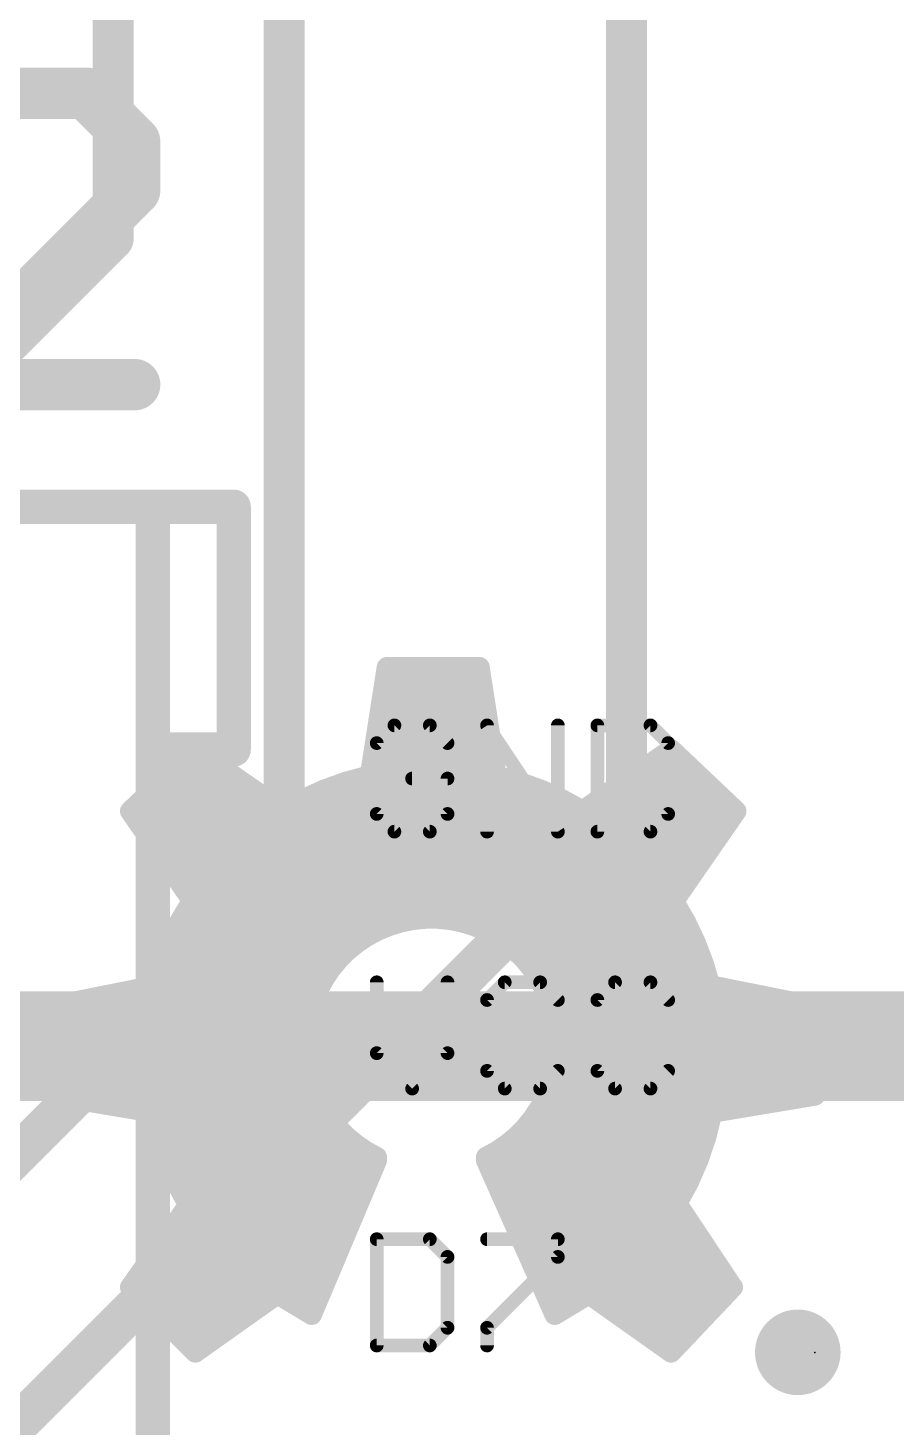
# Model space of a CAD drawing. Extents: x -0.23 to 5.5, y -0.23 to 4.66.
# Drawn here: x 1.7251 to 1.9787, y 1.0782 to 1.4866 of the extents above; entities that cross this region are included whole.
import ezdxf

# ---------------------------------------------------------------- set-up
doc = ezdxf.new("R2010")
doc.units = 0
for name, color, linetype in [('1', 14, 'CONTINUOUS'), ('16', 174, 'CONTINUOUS'), ('18', 94, 'CONTINUOUS'), ('21', 251, 'CONTINUOUS'), ('22', 134, 'CONTINUOUS'), ('24', 134, 'CONTINUOUS')]:
    doc.layers.add(name, color=color, linetype=linetype)

# ---------------------------------------------------------------- blocks, each defined once
blk = doc.blocks.new('ROUNDV')
at = {"const_width": 0.5}
blk.add_lwpolyline([(0, -0.25, 1), (0, 0.25, 1), (0, -0.25)], format="xyb", dxfattribs=at)

msp = doc.modelspace()

# ---------------------------------------------------------------- linework, layer by layer
at = {"layer": '1', "const_width": 0.012}
for points in [[(1.8, 2), (1.8, 1.23563)], [(1.9, 2), (1.9, 1.25689)], [(1.75, 1.89), (1.75, 1.425)], [(1.43563, 1.11063), (1.75, 1.425)], [(1.9, 1.25689), (1.675, 1.03189)], [(1.8, 1.23563), (1.675, 1.11063)]]:
    msp.add_lwpolyline(points, dxfattribs=at)
at = {"layer": '1', "const_width": 0.006}
for points in [[(1.752121, 1.422879, 1), (1.747879, 1.427121)], [(1.747, 1.425, 1), (1.753, 1.425)], [(1.902121, 1.254768, 1), (1.897879, 1.259011)], [(1.897, 1.25689, 1), (1.903, 1.25689)], [(1.802121, 1.233509, 1), (1.797879, 1.237751)], [(1.797, 1.23563, 1), (1.803, 1.23563)]]:
    msp.add_lwpolyline(points, format="xyb", dxfattribs=at)
at = {"layer": '16', "const_width": 0.032}
msp.add_lwpolyline([(1.675, 1.18937), (2.15, 1.18937)], dxfattribs=at)
at = {"layer": '21'}
for points, const_width in [([(1.742115, 1.467573), (1.713757, 1.467573)], 0.015), ([(1.756294, 1.453394), (1.742115, 1.467573)], 0.015), ([(1.756294, 1.439215), (1.756294, 1.453394)], 0.015), ([(1.699579, 1.3825), (1.756294, 1.439215)], 0.015), ([(1.756294, 1.3825), (1.699579, 1.3825)], 0.015), ([(1.761614, 1.34685), (1.588386, 1.34685)], 0.01), ([(1.615945, 1.34685), (1.734055, 1.34685)], 0.01), ([(1.761614, 1.275984), (1.761614, 1.34685)], 0.01), ([(1.785236, 1.34685), (1.761614, 1.34685)], 0.01), ([(1.785236, 1.275984), (1.785236, 1.34685)], 0.01), ([(1.832171, 1.283026), (1.827, 1.277855)], 0.004), ([(1.842513, 1.283026), (1.832171, 1.283026)], 0.004), ([(1.847684, 1.277855), (1.842513, 1.283026)], 0.004), ([(1.859227, 1.252), (1.859227, 1.283026)], 0.004), ([(1.859227, 1.283026), (1.879912, 1.252)], 0.004), ([(1.879912, 1.252), (1.879912, 1.283026)], 0.004), ([(1.891455, 1.283026), (1.891455, 1.252)], 0.004), ([(1.906968, 1.283026), (1.891455, 1.283026)], 0.004), ([(1.912139, 1.277855), (1.906968, 1.283026)], 0.004), ([(1.761614, 1.024016), (1.761614, 1.275984)], 0.01), ([(1.761614, 1.275984), (1.785236, 1.275984)], 0.01), ([(1.827, 1.277855), (1.827, 1.257171)], 0.004), ([(1.912139, 1.257171), (1.912139, 1.277855)], 0.004), ([(1.847684, 1.267513), (1.837342, 1.267513)], 0.004), ([(1.847684, 1.257171), (1.847684, 1.267513)], 0.004), ([(1.827, 1.257171), (1.832171, 1.252)], 0.004), ([(1.842513, 1.252), (1.847684, 1.257171)], 0.004), ([(1.906968, 1.252), (1.912139, 1.257171)], 0.004), ([(1.832171, 1.252), (1.842513, 1.252)], 0.004), ([(1.891455, 1.252), (1.906968, 1.252)], 0.004), ([(1.827, 1.208026), (1.827, 1.187342)], 0.004), ([(1.847684, 1.187342), (1.847684, 1.208026)], 0.004), ([(1.864398, 1.208026), (1.859227, 1.202855)], 0.004), ([(1.874741, 1.208026), (1.864398, 1.208026)], 0.004), ([(1.879912, 1.202855), (1.874741, 1.208026)], 0.004), ([(1.896626, 1.208026), (1.891455, 1.202855)], 0.004), ([(1.906968, 1.208026), (1.896626, 1.208026)], 0.004), ([(1.912139, 1.202855), (1.906968, 1.208026)], 0.004), ([(1.859227, 1.202855), (1.859227, 1.182171)], 0.004), ([(1.891455, 1.202855), (1.891455, 1.182171)], 0.004), ([(1.827, 1.187342), (1.837342, 1.177)], 0.004), ([(1.837342, 1.177), (1.847684, 1.187342)], 0.004), ([(1.859227, 1.182171), (1.864398, 1.177)], 0.004), ([(1.874741, 1.177), (1.879912, 1.182171)], 0.004), ([(1.891455, 1.182171), (1.896626, 1.177)], 0.004), ([(1.906968, 1.177), (1.912139, 1.182171)], 0.004), ([(1.864398, 1.177), (1.874741, 1.177)], 0.004), ([(1.896626, 1.177), (1.906968, 1.177)], 0.004), ([(1.827, 1.133026), (1.827, 1.102)], 0.004), ([(1.842513, 1.133026), (1.827, 1.133026)], 0.004), ([(1.847684, 1.127855), (1.842513, 1.133026)], 0.004), ([(1.859227, 1.133026), (1.879912, 1.133026)], 0.004), ([(1.879912, 1.133026), (1.879912, 1.127855)], 0.004), ([(1.847684, 1.107171), (1.847684, 1.127855)], 0.004), ([(1.879912, 1.127855), (1.859227, 1.107171)], 0.004), ([(1.842513, 1.102), (1.847684, 1.107171)], 0.004), ([(1.859227, 1.107171), (1.859227, 1.102)], 0.004), ([(1.827, 1.102), (1.842513, 1.102)], 0.004)]:
    msp.add_lwpolyline(points, dxfattribs=dict(at, const_width=const_width))
for points, const_width in [([(1.744767, 1.470224, 1), (1.739463, 1.464921)], 0.0075), ([(1.742115, 1.463823, 1), (1.742115, 1.471323)], 0.0075), ([(1.760044, 1.453394, 1), (1.752544, 1.453394)], 0.0075), ([(1.753642, 1.450742, 1), (1.758945, 1.456045)], 0.0075), ([(1.758945, 1.436563, 1), (1.753642, 1.441867)], 0.0075), ([(1.752544, 1.439215, 1), (1.760044, 1.439215)], 0.0075), ([(1.756294, 1.37875, 1), (1.756294, 1.38625)], 0.0075), ([(1.734055, 1.34435, 1), (1.734055, 1.34935)], 0.005), ([(1.764114, 1.34685, 1), (1.759114, 1.34685)], 0.005), ([(1.761614, 1.34935, 1), (1.761614, 1.34435)], 0.005), ([(1.761614, 1.34435, 1), (1.761614, 1.34935)], 0.005), ([(1.787736, 1.34685, 1), (1.782736, 1.34685)], 0.005), ([(1.785236, 1.34435, 1), (1.785236, 1.34935)], 0.005), ([(1.832171, 1.284026, 1), (1.832171, 1.282026)], 0.002), ([(1.832878, 1.282319, 1), (1.831464, 1.283734)], 0.002), ([(1.84322, 1.283734, 1), (1.841806, 1.282319)], 0.002), ([(1.842513, 1.282026, 1), (1.842513, 1.284026)], 0.002), ([(1.86006, 1.283581, 1), (1.858395, 1.282472)], 0.002), ([(1.860227, 1.283026, 1), (1.858227, 1.283026)], 0.002), ([(1.880912, 1.283026, 1), (1.878912, 1.283026)], 0.002), ([(1.892455, 1.283026, 1), (1.890455, 1.283026)], 0.002), ([(1.891455, 1.284026, 1), (1.891455, 1.282026)], 0.002), ([(1.907675, 1.283734, 1), (1.906261, 1.282319)], 0.002), ([(1.906968, 1.282026, 1), (1.906968, 1.284026)], 0.002), ([(1.764114, 1.275984, 1), (1.759114, 1.275984)], 0.005), ([(1.761614, 1.278484, 1), (1.761614, 1.273484)], 0.005), ([(1.759114, 1.275984, 1), (1.764114, 1.275984)], 0.005), ([(1.782736, 1.275984, 1), (1.787736, 1.275984)], 0.005), ([(1.785236, 1.273484, 1), (1.785236, 1.278484)], 0.005), ([(1.828, 1.277855, 1), (1.826, 1.277855)], 0.002), ([(1.826293, 1.278562, 1), (1.827707, 1.277148)], 0.002), ([(1.846977, 1.277148, 1), (1.848391, 1.278562)], 0.002), ([(1.913139, 1.277855, 1), (1.911139, 1.277855)], 0.002), ([(1.911432, 1.277148, 1), (1.912846, 1.278562)], 0.002), ([(1.837342, 1.268513, 1), (1.837342, 1.266513)], 0.002), ([(1.848684, 1.267513, 1), (1.846684, 1.267513)], 0.002), ([(1.847684, 1.266513, 1), (1.847684, 1.268513)], 0.002), ([(1.827707, 1.257878, 1), (1.826293, 1.256464)], 0.002), ([(1.826, 1.257171, 1), (1.828, 1.257171)], 0.002), ([(1.846684, 1.257171, 1), (1.848684, 1.257171)], 0.002), ([(1.848391, 1.256464, 1), (1.846977, 1.257878)], 0.002), ([(1.911139, 1.257171, 1), (1.913139, 1.257171)], 0.002), ([(1.912846, 1.256464, 1), (1.911432, 1.257878)], 0.002), ([(1.832171, 1.253, 1), (1.832171, 1.251)], 0.002), ([(1.842513, 1.251, 1), (1.842513, 1.253)], 0.002), ([(1.891455, 1.253, 1), (1.891455, 1.251)], 0.002), ([(1.906968, 1.251, 1), (1.906968, 1.253)], 0.002), ([(1.831464, 1.251293, 1), (1.832878, 1.252707)], 0.002), ([(1.841806, 1.252707, 1), (1.84322, 1.251293)], 0.002), ([(1.858227, 1.252, 1), (1.860227, 1.252)], 0.002), ([(1.878912, 1.252, 1), (1.880912, 1.252)], 0.002), ([(1.87908, 1.251445, 1), (1.880744, 1.252555)], 0.002), ([(1.890455, 1.252, 1), (1.892455, 1.252)], 0.002), ([(1.906261, 1.252707, 1), (1.907675, 1.251293)], 0.002), ([(1.828, 1.208026, 1), (1.826, 1.208026)], 0.002), ([(1.848684, 1.208026, 1), (1.846684, 1.208026)], 0.002), ([(1.864398, 1.209026, 1), (1.864398, 1.207026)], 0.002), ([(1.865106, 1.207319, 1), (1.863691, 1.208734)], 0.002), ([(1.875448, 1.208734, 1), (1.874034, 1.207319)], 0.002), ([(1.874741, 1.207026, 1), (1.874741, 1.209026)], 0.002), ([(1.896626, 1.209026, 1), (1.896626, 1.207026)], 0.002), ([(1.897333, 1.207319, 1), (1.895919, 1.208734)], 0.002), ([(1.907675, 1.208734, 1), (1.906261, 1.207319)], 0.002), ([(1.906968, 1.207026, 1), (1.906968, 1.209026)], 0.002), ([(1.860227, 1.202855, 1), (1.858227, 1.202855)], 0.002), ([(1.892455, 1.202855, 1), (1.890455, 1.202855)], 0.002), ([(1.85852, 1.203562, 1), (1.859935, 1.202148)], 0.002), ([(1.879205, 1.202148, 1), (1.880619, 1.203562)], 0.002), ([(1.890748, 1.203562, 1), (1.892162, 1.202148)], 0.002), ([(1.911432, 1.202148, 1), (1.912846, 1.203562)], 0.002), ([(1.827707, 1.188049, 1), (1.826293, 1.186635)], 0.002), ([(1.848391, 1.186635, 1), (1.846977, 1.188049)], 0.002), ([(1.826, 1.187342, 1), (1.828, 1.187342)], 0.002), ([(1.846684, 1.187342, 1), (1.848684, 1.187342)], 0.002), ([(1.859935, 1.182878, 1), (1.85852, 1.181464)], 0.002), ([(1.858227, 1.182171, 1), (1.860227, 1.182171)], 0.002), ([(1.880619, 1.181464, 1), (1.879205, 1.182878)], 0.002), ([(1.892162, 1.182878, 1), (1.890748, 1.181464)], 0.002), ([(1.890455, 1.182171, 1), (1.892455, 1.182171)], 0.002), ([(1.912846, 1.181464, 1), (1.911432, 1.182878)], 0.002), ([(1.836635, 1.177707, 1), (1.838049, 1.176293)], 0.002), ([(1.836635, 1.176293, 1), (1.838049, 1.177707)], 0.002), ([(1.864398, 1.178, 1), (1.864398, 1.176)], 0.002), ([(1.863691, 1.176293, 1), (1.865106, 1.177707)], 0.002), ([(1.874034, 1.177707, 1), (1.875448, 1.176293)], 0.002), ([(1.874741, 1.176, 1), (1.874741, 1.178)], 0.002), ([(1.896626, 1.178, 1), (1.896626, 1.176)], 0.002), ([(1.895919, 1.176293, 1), (1.897333, 1.177707)], 0.002), ([(1.906261, 1.177707, 1), (1.907675, 1.176293)], 0.002), ([(1.906968, 1.176, 1), (1.906968, 1.178)], 0.002), ([(1.828, 1.133026, 1), (1.826, 1.133026)], 0.002), ([(1.827, 1.134026, 1), (1.827, 1.132026)], 0.002), ([(1.84322, 1.133734, 1), (1.841806, 1.132319)], 0.002), ([(1.842513, 1.132026, 1), (1.842513, 1.134026)], 0.002), ([(1.859227, 1.134026, 1), (1.859227, 1.132026)], 0.002), ([(1.880912, 1.133026, 1), (1.878912, 1.133026)], 0.002), ([(1.879912, 1.132026, 1), (1.879912, 1.134026)], 0.002), ([(1.848684, 1.127855, 1), (1.846684, 1.127855)], 0.002), ([(1.846977, 1.127148, 1), (1.848391, 1.128562)], 0.002), ([(1.878912, 1.127855, 1), (1.880912, 1.127855)], 0.002), ([(1.880619, 1.127148, 1), (1.879205, 1.128562)], 0.002), ([(1.846684, 1.107171, 1), (1.848684, 1.107171)], 0.002), ([(1.848391, 1.106464, 1), (1.846977, 1.107878)], 0.002), ([(1.860227, 1.107171, 1), (1.858227, 1.107171)], 0.002), ([(1.85852, 1.107878, 1), (1.859935, 1.106464)], 0.002), ([(1.827, 1.103, 1), (1.827, 1.101)], 0.002), ([(1.826, 1.102, 1), (1.828, 1.102)], 0.002), ([(1.841806, 1.102707, 1), (1.84322, 1.101293)], 0.002), ([(1.842513, 1.101, 1), (1.842513, 1.103)], 0.002), ([(1.858227, 1.102, 1), (1.860227, 1.102)], 0.002)]:
    msp.add_lwpolyline(points, format="xyb", dxfattribs=dict(at, const_width=const_width))
at = {"layer": '22', "const_width": 0.006}
for points in [[(1.83, 1.3), (1.825, 1.268)], [(1.857, 1.3), (1.83, 1.3)], [(1.862, 1.268), (1.857, 1.3)], [(1.855, 1.295), (1.83, 1.295)], [(1.83, 1.295), (1.83, 1.265)], [(1.8556, 1.292), (1.83, 1.292)], [(1.86, 1.27), (1.855, 1.295)], [(1.8568, 1.286), (1.83, 1.286)], [(1.858, 1.28), (1.83, 1.28)], [(1.774, 1.276), (1.755, 1.258)], [(1.8, 1.258), (1.774, 1.276)], [(1.913, 1.276), (1.887, 1.258)], [(1.932, 1.258), (1.913, 1.276)], [(1.8592, 1.274), (1.83, 1.274)], [(1.775, 1.27), (1.76, 1.26)], [(1.778333, 1.268), (1.772, 1.268)], [(1.8, 1.255), (1.775, 1.27)], [(1.859, 1.268), (1.83, 1.268)], [(1.885, 1.255), (1.855, 1.27)], [(1.855, 1.27), (1.86, 1.27)], [(1.915, 1.27), (1.885, 1.255)], [(1.917, 1.268), (1.911, 1.268)], [(1.93, 1.255), (1.915, 1.27)], [(1.83, 1.265), (1.8, 1.255)], [(1.76, 1.26), (1.775, 1.23)], [(1.788333, 1.262), (1.763, 1.262)], [(1.871, 1.262), (1.821, 1.262)], [(1.923, 1.262), (1.899, 1.262)], [(1.755, 1.258), (1.773, 1.232)], [(1.798333, 1.256), (1.762, 1.256)], [(1.883, 1.256), (1.803, 1.256)], [(1.929, 1.256), (1.887, 1.256)], [(1.91, 1.235), (1.93, 1.255)], [(1.914, 1.232), (1.932, 1.258)], [(1.925, 1.25), (1.765, 1.25)], [(1.919, 1.244), (1.768, 1.244)], [(1.913, 1.238), (1.771, 1.238)], [(1.92, 1.205), (1.91, 1.235)], [(1.911, 1.232), (1.774, 1.232)], [(1.775, 1.23), (1.765, 1.205)], [(1.82, 1.225), (1.845, 1.23)], [(1.845, 1.23), (1.875, 1.22)], [(1.825, 1.226), (1.7734, 1.226)], [(1.805, 1.2), (1.82, 1.225)], [(1.913, 1.226), (1.857, 1.226)], [(1.817, 1.22), (1.771, 1.22)], [(1.875, 1.22), (1.87, 1.22)], [(1.87, 1.22), (1.885, 1.195)], [(1.915, 1.22), (1.875, 1.22)], [(1.8134, 1.214), (1.7686, 1.214)], [(1.917, 1.214), (1.8736, 1.214)], [(1.762, 1.207), (1.732, 1.201)], [(1.8098, 1.208), (1.7662, 1.208)], [(1.919, 1.208), (1.8772, 1.208)], [(1.955, 1.201), (1.925, 1.207)], [(1.765, 1.205), (1.735, 1.2)], [(1.8062, 1.202), (1.747, 1.202)], [(1.938, 1.202), (1.8808, 1.202)], [(1.95, 1.2), (1.92, 1.205)], [(1.732, 1.201), (1.732, 1.175)], [(1.735, 1.2), (1.735, 1.175)], [(1.805, 1.175), (1.805, 1.2)], [(1.95, 1.175), (1.95, 1.2)], [(1.955, 1.175), (1.955, 1.201)], [(1.805, 1.196), (1.735, 1.196)], [(1.885, 1.195), (1.875, 1.165)], [(1.95, 1.196), (1.8844, 1.196)], [(1.805, 1.19), (1.735, 1.19)], [(1.95, 1.19), (1.883333, 1.19)], [(1.805, 1.184), (1.735, 1.184)], [(1.95, 1.184), (1.881333, 1.184)], [(1.805, 1.178), (1.735, 1.178)], [(1.944, 1.178), (1.879333, 1.178)], [(1.92, 1.17), (1.95, 1.18)], [(1.95, 1.18), (1.95, 1.175)], [(1.732, 1.175), (1.762, 1.17)], [(1.735, 1.175), (1.765, 1.175)], [(1.765, 1.175), (1.775, 1.14)], [(1.825, 1.155), (1.805, 1.175)], [(1.925, 1.17), (1.955, 1.175)], [(1.808, 1.172), (1.765857, 1.172)], [(1.926, 1.172), (1.877333, 1.172)], [(1.91, 1.145), (1.92, 1.17)], [(1.814, 1.166), (1.767571, 1.166)], [(1.9184, 1.166), (1.875333, 1.166)], [(1.875, 1.165), (1.865, 1.155)], [(1.82, 1.16), (1.769286, 1.16)], [(1.916, 1.16), (1.87, 1.16)], [(1.8245, 1.154), (1.771, 1.154)], [(1.805, 1.115), (1.825, 1.155)], [(1.808, 1.111), (1.827, 1.156)], [(1.859, 1.156), (1.879, 1.111)], [(1.865, 1.155), (1.88, 1.115)], [(1.9136, 1.154), (1.865375, 1.154)], [(1.8215, 1.148), (1.772714, 1.148)], [(1.9112, 1.148), (1.867625, 1.148)], [(1.925, 1.12), (1.91, 1.145)], [(1.772, 1.143), (1.755, 1.119)], [(1.8185, 1.142), (1.774429, 1.142)], [(1.9118, 1.142), (1.869875, 1.142)], [(1.931, 1.119), (1.915, 1.143)], [(1.775, 1.14), (1.76, 1.12)], [(1.8155, 1.136), (1.772, 1.136)], [(1.9154, 1.136), (1.872125, 1.136)], [(1.8125, 1.13), (1.7675, 1.13)], [(1.919, 1.13), (1.874375, 1.13)], [(1.8095, 1.124), (1.763, 1.124)], [(1.9226, 1.124), (1.876625, 1.124)], [(1.755, 1.119), (1.774, 1.1)], [(1.76, 1.12), (1.775, 1.105)], [(1.792333, 1.118), (1.762, 1.118)], [(1.774, 1.1), (1.798, 1.117)], [(1.775, 1.105), (1.795, 1.12)], [(1.795, 1.12), (1.805, 1.115)], [(1.798, 1.117), (1.808, 1.111)], [(1.8065, 1.118), (1.799, 1.118)], [(1.886, 1.118), (1.878875, 1.118)], [(1.879, 1.111), (1.889, 1.117)], [(1.88, 1.115), (1.89, 1.12)], [(1.889, 1.117), (1.913, 1.1)], [(1.89, 1.12), (1.91, 1.105)], [(1.923, 1.118), (1.892667, 1.118)], [(1.91, 1.105), (1.925, 1.12)], [(1.913, 1.1), (1.931, 1.119)], [(1.784333, 1.112), (1.768, 1.112)], [(1.917, 1.112), (1.900667, 1.112)], [(1.776333, 1.106), (1.774, 1.106)], [(1.911, 1.106), (1.908667, 1.106)]]:
    msp.add_lwpolyline(points, dxfattribs=at)
at = {"layer": '22'}
for points, const_width in [([(1.83, 1.3015, 1), (1.83, 1.2985)], 0.003), ([(1.831482, 1.299768, 1), (1.828518, 1.300232)], 0.003), ([(1.858482, 1.300232, 1), (1.855518, 1.299768)], 0.003), ([(1.857, 1.2985, 1), (1.857, 1.3015)], 0.003), ([(1.83, 1.2965, 1), (1.83, 1.2935)], 0.003), ([(1.8315, 1.295, 1), (1.8285, 1.295)], 0.003), ([(1.83, 1.2935, 1), (1.83, 1.2905)], 0.003), ([(1.856471, 1.295294, 1), (1.853529, 1.294706)], 0.003), ([(1.855, 1.2935, 1), (1.855, 1.2965)], 0.003), ([(1.8556, 1.2905, 1), (1.8556, 1.2935)], 0.003), ([(1.83, 1.2875, 1), (1.83, 1.2845)], 0.003), ([(1.8568, 1.2845, 1), (1.8568, 1.2875)], 0.003), ([(1.83, 1.2815, 1), (1.83, 1.2785)], 0.003), ([(1.858, 1.2785, 1), (1.858, 1.2815)], 0.003), ([(1.774854, 1.277233, 1), (1.773146, 1.274767)], 0.003), ([(1.775032, 1.274911, 1), (1.772968, 1.277089)], 0.003), ([(1.914032, 1.277089, 1), (1.911968, 1.274911)], 0.003), ([(1.913854, 1.274767, 1), (1.912146, 1.277233)], 0.003), ([(1.83, 1.2755, 1), (1.83, 1.2725)], 0.003), ([(1.8592, 1.2725, 1), (1.8592, 1.2755)], 0.003), ([(1.772, 1.2695, 1), (1.772, 1.2665)], 0.003), ([(1.775772, 1.271286, 1), (1.774228, 1.268714)], 0.003), ([(1.775832, 1.268752, 1), (1.774168, 1.271248)], 0.003), ([(1.778333, 1.2665, 1), (1.778333, 1.2695)], 0.003), ([(1.824469, 1.268252, 0.080675), (1.79963, 1.258169)], 0.006), ([(1.824803, 1.26679, 1), (1.824134, 1.269714)], 0.003), ([(1.83, 1.2695, 1), (1.83, 1.2665)], 0.003), ([(1.855671, 1.271342, 1), (1.854329, 1.268658)], 0.003), ([(1.855, 1.2715, 1), (1.855, 1.2685)], 0.003), ([(1.858529, 1.269706, 1), (1.861471, 1.270294)], 0.003), ([(1.859, 1.2665, 1), (1.859, 1.2695)], 0.003), ([(1.86, 1.2685, 1), (1.86, 1.2715)], 0.003), ([(1.886654, 1.258358, 0.077965), (1.862748, 1.268067)], 0.006), ([(1.86309, 1.269527, 1), (1.862406, 1.266606)], 0.003), ([(1.911, 1.2695, 1), (1.911, 1.2665)], 0.003), ([(1.916061, 1.271061, 1), (1.913939, 1.268939)], 0.003), ([(1.915671, 1.268658, 1), (1.914329, 1.271342)], 0.003), ([(1.917, 1.2665, 1), (1.917, 1.2695)], 0.003), ([(1.823518, 1.268232, 1), (1.826482, 1.267768)], 0.003), ([(1.8285, 1.265, 1), (1.8315, 1.265)], 0.003), ([(1.830474, 1.263577, 1), (1.829526, 1.266423)], 0.003), ([(1.860518, 1.267768, 1), (1.863482, 1.268232)], 0.003), ([(1.761342, 1.260671, 1), (1.758658, 1.259329)], 0.003), ([(1.759168, 1.261248, 1), (1.760832, 1.258752)], 0.003), ([(1.763, 1.2635, 1), (1.763, 1.2605)], 0.003), ([(1.788333, 1.2605, 1), (1.788333, 1.2635)], 0.003), ([(1.821, 1.2635, 1), (1.821, 1.2605)], 0.003), ([(1.871, 1.2605, 1), (1.871, 1.2635)], 0.003), ([(1.899, 1.2635, 1), (1.899, 1.2605)], 0.003), ([(1.923, 1.2605, 1), (1.923, 1.2635)], 0.003), ([(1.756233, 1.258854, 1), (1.753767, 1.257146)], 0.003), ([(1.753968, 1.259089, 1), (1.756032, 1.256911)], 0.003), ([(1.762, 1.2575, 1), (1.762, 1.2545)], 0.003), ([(1.79885, 1.259451, 1), (1.80041, 1.256888)], 0.003), ([(1.798333, 1.2545, 1), (1.798333, 1.2575)], 0.003), ([(1.799526, 1.256423, 1), (1.800474, 1.253577)], 0.003), ([(1.799146, 1.256767, 1), (1.800854, 1.259233)], 0.003), ([(1.803, 1.2575, 1), (1.803, 1.2545)], 0.003), ([(1.883, 1.2545, 1), (1.883, 1.2575)], 0.003), ([(1.886146, 1.259233, 1), (1.887854, 1.256767)], 0.003), ([(1.887, 1.2575, 1), (1.887, 1.2545)], 0.003), ([(1.885881, 1.257073, 1), (1.887427, 1.259644)], 0.003), ([(1.931061, 1.253939, 1), (1.928939, 1.256061)], 0.003), ([(1.929, 1.2545, 1), (1.929, 1.2575)], 0.003), ([(1.933233, 1.257146, 1), (1.930767, 1.258854)], 0.003), ([(1.930968, 1.256911, 1), (1.933032, 1.259089)], 0.003), ([(1.799228, 1.253714, 1), (1.800772, 1.256286)], 0.003), ([(1.884329, 1.256342, 1), (1.885671, 1.253658)], 0.003), ([(1.884329, 1.253658, 1), (1.885671, 1.256342)], 0.003), ([(1.928939, 1.253939, 1), (1.931061, 1.256061)], 0.003), ([(1.765, 1.2515, 1), (1.765, 1.2485)], 0.003), ([(1.925, 1.2485, 1), (1.925, 1.2515)], 0.003), ([(1.768, 1.2455, 1), (1.768, 1.2425)], 0.003), ([(1.919, 1.2425, 1), (1.919, 1.2455)], 0.003), ([(1.771, 1.2395, 1), (1.771, 1.2365)], 0.003), ([(1.911423, 1.235474, 1), (1.908577, 1.234526)], 0.003), ([(1.908939, 1.236061, 1), (1.911061, 1.233939)], 0.003), ([(1.913, 1.2365, 1), (1.913, 1.2395)], 0.003), ([(1.773114, 1.231839, 0.084426), (1.762098, 1.207004)], 0.006), ([(1.771767, 1.231146, 1), (1.774233, 1.232854)], 0.003), ([(1.774364, 1.231009, 1), (1.771864, 1.232668)], 0.003), ([(1.774, 1.2335, 1), (1.774, 1.2305)], 0.003), ([(1.911, 1.2305, 1), (1.911, 1.2335)], 0.003), ([(1.924374, 1.207004, 0.080335), (1.913917, 1.231465)], 0.006), ([(1.915185, 1.232267, 1), (1.91265, 1.230662)], 0.003), ([(1.912767, 1.232854, 1), (1.915233, 1.231146)], 0.003), ([(1.776393, 1.229443, 1), (1.773607, 1.230557)], 0.003), ([(1.773658, 1.229329, 1), (1.776342, 1.230671)], 0.003), ([(1.859, 1.157, 4.35464), (1.827, 1.157)], 0.006), ([(1.845474, 1.231423, 1), (1.844526, 1.228577)], 0.003), ([(1.845294, 1.228529, 1), (1.844706, 1.231471)], 0.003), ([(1.7734, 1.2275, 1), (1.7734, 1.2245)], 0.003), ([(1.819706, 1.226471, 1), (1.820294, 1.223529)], 0.003), ([(1.821286, 1.224228, 1), (1.818714, 1.225772)], 0.003), ([(1.825, 1.2245, 1), (1.825, 1.2275)], 0.003), ([(1.857, 1.2275, 1), (1.857, 1.2245)], 0.003), ([(1.913, 1.2245, 1), (1.913, 1.2275)], 0.003), ([(1.771, 1.2215, 1), (1.771, 1.2185)], 0.003), ([(1.817, 1.2185, 1), (1.817, 1.2215)], 0.003), ([(1.87, 1.2215, 1), (1.87, 1.2185)], 0.003), ([(1.871286, 1.220772, 1), (1.868714, 1.219228)], 0.003), ([(1.875, 1.2215, 1), (1.875, 1.2185)], 0.003), ([(1.874526, 1.218577, 1), (1.875474, 1.221423)], 0.003), ([(1.875, 1.2185, 1), (1.875, 1.2215)], 0.003), ([(1.915, 1.2185, 1), (1.915, 1.2215)], 0.003), ([(1.7686, 1.2155, 1), (1.7686, 1.2125)], 0.003), ([(1.8134, 1.2125, 1), (1.8134, 1.2155)], 0.003), ([(1.8736, 1.2155, 1), (1.8736, 1.2125)], 0.003), ([(1.917, 1.2125, 1), (1.917, 1.2155)], 0.003), ([(1.762294, 1.205529, 1), (1.761706, 1.208471)], 0.003), ([(1.7662, 1.2095, 1), (1.7662, 1.2065)], 0.003), ([(1.8098, 1.2065, 1), (1.8098, 1.2095)], 0.003), ([(1.8772, 1.2095, 1), (1.8772, 1.2065)], 0.003), ([(1.919, 1.2065, 1), (1.919, 1.2095)], 0.003), ([(1.925294, 1.208471, 1), (1.924706, 1.205529)], 0.003), ([(1.747, 1.2035, 1), (1.747, 1.2005)], 0.003), ([(1.760645, 1.207374, 1), (1.763552, 1.206634)], 0.003), ([(1.763607, 1.205557, 1), (1.766393, 1.204443)], 0.003), ([(1.765247, 1.20352, 1), (1.764753, 1.20648)], 0.003), ([(1.8062, 1.2005, 1), (1.8062, 1.2035)], 0.003), ([(1.8808, 1.2035, 1), (1.8808, 1.2005)], 0.003), ([(1.920247, 1.20648, 1), (1.919753, 1.20352)], 0.003), ([(1.918577, 1.204526, 1), (1.921423, 1.205474)], 0.003), ([(1.922918, 1.206642, 1), (1.92583, 1.207366)], 0.003), ([(1.938, 1.2005, 1), (1.938, 1.2035)], 0.003), ([(1.7335, 1.201, 1), (1.7305, 1.201)], 0.003), ([(1.731706, 1.202471, 1), (1.732294, 1.199529)], 0.003), ([(1.7365, 1.2, 1), (1.7335, 1.2)], 0.003), ([(1.734753, 1.20148, 1), (1.735247, 1.19852)], 0.003), ([(1.8065, 1.2, 1), (1.8035, 1.2)], 0.003), ([(1.803714, 1.200772, 1), (1.806286, 1.199228)], 0.003), ([(1.9515, 1.2, 1), (1.9485, 1.2)], 0.003), ([(1.949753, 1.19852, 1), (1.950247, 1.20148)], 0.003), ([(1.9565, 1.201, 1), (1.9535, 1.201)], 0.003), ([(1.954706, 1.199529, 1), (1.955294, 1.202471)], 0.003), ([(1.735, 1.1975, 1), (1.735, 1.1945)], 0.003), ([(1.805, 1.1945, 1), (1.805, 1.1975)], 0.003), ([(1.8844, 1.1975, 1), (1.8844, 1.1945)], 0.003), ([(1.886423, 1.194526, 1), (1.883577, 1.195474)], 0.003), ([(1.883714, 1.194228, 1), (1.886286, 1.195772)], 0.003), ([(1.95, 1.1945, 1), (1.95, 1.1975)], 0.003), ([(1.735, 1.1915, 1), (1.735, 1.1885)], 0.003), ([(1.805, 1.1885, 1), (1.805, 1.1915)], 0.003), ([(1.883333, 1.1915, 1), (1.883333, 1.1885)], 0.003), ([(1.95, 1.1885, 1), (1.95, 1.1915)], 0.003), ([(1.735, 1.1855, 1), (1.735, 1.1825)], 0.003), ([(1.805, 1.1825, 1), (1.805, 1.1855)], 0.003), ([(1.881333, 1.1855, 1), (1.881333, 1.1825)], 0.003), ([(1.95, 1.1825, 1), (1.95, 1.1855)], 0.003), ([(1.735, 1.1795, 1), (1.735, 1.1765)], 0.003), ([(1.805, 1.1765, 1), (1.805, 1.1795)], 0.003), ([(1.879333, 1.1795, 1), (1.879333, 1.1765)], 0.003), ([(1.944, 1.1765, 1), (1.944, 1.1795)], 0.003), ([(1.9515, 1.18, 1), (1.9485, 1.18)], 0.003), ([(1.950474, 1.178577, 1), (1.949526, 1.181423)], 0.003), ([(1.732247, 1.17648, 1), (1.731753, 1.17352)], 0.003), ([(1.7305, 1.175, 1), (1.7335, 1.175)], 0.003), ([(1.735, 1.1765, 1), (1.735, 1.1735)], 0.003), ([(1.7335, 1.175, 1), (1.7365, 1.175)], 0.003), ([(1.766442, 1.175412, 1), (1.763558, 1.174588)], 0.003), ([(1.765, 1.1735, 1), (1.765, 1.1765)], 0.003), ([(1.806061, 1.176061, 1), (1.803939, 1.173939)], 0.003), ([(1.8035, 1.175, 1), (1.8065, 1.175)], 0.003), ([(1.9485, 1.175, 1), (1.9515, 1.175)], 0.003), ([(1.9485, 1.175, 1), (1.9515, 1.175)], 0.003), ([(1.9535, 1.175, 1), (1.9565, 1.175)], 0.003), ([(1.955247, 1.17352, 1), (1.954753, 1.17648)], 0.003), ([(1.761909, 1.169654, 0.089004), (1.771992, 1.142949)], 0.006), ([(1.763384, 1.169927, 1), (1.760435, 1.16938)], 0.003), ([(1.761753, 1.16852, 1), (1.762247, 1.17148)], 0.003), ([(1.765857, 1.1735, 1), (1.765857, 1.1705)], 0.003), ([(1.808, 1.1705, 1), (1.808, 1.1735)], 0.003), ([(1.877333, 1.1735, 1), (1.877333, 1.1705)], 0.003), ([(1.914665, 1.143323, 0.086055), (1.924933, 1.169843)], 0.006), ([(1.919526, 1.171423, 1), (1.920474, 1.168577)], 0.003), ([(1.921393, 1.169443, 1), (1.918607, 1.170557)], 0.003), ([(1.926404, 1.169548, 1), (1.923462, 1.170137)], 0.003), ([(1.924753, 1.17148, 1), (1.925247, 1.16852)], 0.003), ([(1.926, 1.1705, 1), (1.926, 1.1735)], 0.003), ([(1.767571, 1.1675, 1), (1.767571, 1.1645)], 0.003), ([(1.814, 1.1645, 1), (1.814, 1.1675)], 0.003), ([(1.875333, 1.1675, 1), (1.875333, 1.1645)], 0.003), ([(1.9184, 1.1645, 1), (1.9184, 1.1675)], 0.003), ([(1.873577, 1.165474, 1), (1.876423, 1.164526)], 0.003), ([(1.876061, 1.163939, 1), (1.873939, 1.166061)], 0.003), ([(1.769286, 1.1615, 1), (1.769286, 1.1585)], 0.003), ([(1.82, 1.1585, 1), (1.82, 1.1615)], 0.003), ([(1.87, 1.1615, 1), (1.87, 1.1585)], 0.003), ([(1.916, 1.1585, 1), (1.916, 1.1615)], 0.003), ([(1.771, 1.1555, 1), (1.771, 1.1525)], 0.003), ([(1.826342, 1.154329, 1), (1.823658, 1.155671)], 0.003), ([(1.823939, 1.153939, 1), (1.826061, 1.156061)], 0.003), ([(1.8245, 1.1525, 1), (1.8245, 1.1555)], 0.003), ([(1.828382, 1.155417, 1), (1.825618, 1.156583)], 0.003), ([(1.826346, 1.15565, 1), (1.827654, 1.15835)], 0.003), ([(1.858346, 1.15835, 1), (1.859654, 1.15565)], 0.003), ([(1.860371, 1.156609, 1), (1.857629, 1.155391)], 0.003), ([(1.866404, 1.155527, 1), (1.863596, 1.154473)], 0.003), ([(1.863939, 1.156061, 1), (1.866061, 1.153939)], 0.003), ([(1.865375, 1.1555, 1), (1.865375, 1.1525)], 0.003), ([(1.9136, 1.1525, 1), (1.9136, 1.1555)], 0.003), ([(1.772714, 1.1495, 1), (1.772714, 1.1465)], 0.003), ([(1.8215, 1.1465, 1), (1.8215, 1.1495)], 0.003), ([(1.867625, 1.1495, 1), (1.867625, 1.1465)], 0.003), ([(1.911286, 1.145772, 1), (1.908714, 1.144228)], 0.003), ([(1.9112, 1.1465, 1), (1.9112, 1.1495)], 0.003), ([(1.770704, 1.142179, 1), (1.77328, 1.143718)], 0.003), ([(1.773224, 1.142133, 1), (1.770776, 1.143867)], 0.003), ([(1.774429, 1.1435, 1), (1.774429, 1.1405)], 0.003), ([(1.8185, 1.1405, 1), (1.8185, 1.1435)], 0.003), ([(1.869875, 1.1435, 1), (1.869875, 1.1405)], 0.003), ([(1.908607, 1.145557, 1), (1.911393, 1.144443)], 0.003), ([(1.9118, 1.1405, 1), (1.9118, 1.1435)], 0.003), ([(1.91338, 1.144095, 1), (1.915951, 1.14255)], 0.003), ([(1.916248, 1.143832, 1), (1.913752, 1.142168)], 0.003), ([(1.773558, 1.139588, 1), (1.776442, 1.140412)], 0.003), ([(1.7762, 1.1391, 1), (1.7738, 1.1409)], 0.003), ([(1.772, 1.1375, 1), (1.772, 1.1345)], 0.003), ([(1.8155, 1.1345, 1), (1.8155, 1.1375)], 0.003), ([(1.872125, 1.1375, 1), (1.872125, 1.1345)], 0.003), ([(1.9154, 1.1345, 1), (1.9154, 1.1375)], 0.003), ([(1.7675, 1.1315, 1), (1.7675, 1.1285)], 0.003), ([(1.8125, 1.1285, 1), (1.8125, 1.1315)], 0.003), ([(1.874375, 1.1315, 1), (1.874375, 1.1285)], 0.003), ([(1.919, 1.1285, 1), (1.919, 1.1315)], 0.003), ([(1.763, 1.1255, 1), (1.763, 1.1225)], 0.003), ([(1.8095, 1.1225, 1), (1.8095, 1.1255)], 0.003), ([(1.876625, 1.1255, 1), (1.876625, 1.1225)], 0.003), ([(1.9226, 1.1225, 1), (1.9226, 1.1255)], 0.003), ([(1.756061, 1.120061, 1), (1.753939, 1.117939)], 0.003), ([(1.753776, 1.119867, 1), (1.756224, 1.118133)], 0.003), ([(1.761061, 1.121061, 1), (1.758939, 1.118939)], 0.003), ([(1.7588, 1.1209, 1), (1.7612, 1.1191)], 0.003), ([(1.762, 1.1195, 1), (1.762, 1.1165)], 0.003), ([(1.792333, 1.1165, 1), (1.792333, 1.1195)], 0.003), ([(1.795671, 1.121342, 1), (1.794329, 1.118658)], 0.003), ([(1.7959, 1.1188, 1), (1.7941, 1.1212)], 0.003), ([(1.798772, 1.118286, 1), (1.797228, 1.115714)], 0.003), ([(1.798867, 1.115776, 1), (1.797133, 1.118224)], 0.003), ([(1.799, 1.1195, 1), (1.799, 1.1165)], 0.003), ([(1.8065, 1.1165, 1), (1.8065, 1.1195)], 0.003), ([(1.878875, 1.1195, 1), (1.878875, 1.1165)], 0.003), ([(1.886, 1.1165, 1), (1.886, 1.1195)], 0.003), ([(1.889867, 1.118224, 1), (1.888133, 1.115776)], 0.003), ([(1.889772, 1.115714, 1), (1.888228, 1.118286)], 0.003), ([(1.8909, 1.1212, 1), (1.8891, 1.1188)], 0.003), ([(1.890671, 1.118658, 1), (1.889329, 1.121342)], 0.003), ([(1.892667, 1.1195, 1), (1.892667, 1.1165)], 0.003), ([(1.923, 1.1165, 1), (1.923, 1.1195)], 0.003), ([(1.923714, 1.119228, 1), (1.926286, 1.120772)], 0.003), ([(1.926061, 1.118939, 1), (1.923939, 1.121061)], 0.003), ([(1.929752, 1.118168, 1), (1.932248, 1.119832)], 0.003), ([(1.932089, 1.117968, 1), (1.929911, 1.120032)], 0.003), ([(1.768, 1.1135, 1), (1.768, 1.1105)], 0.003), ([(1.784333, 1.1105, 1), (1.784333, 1.1135)], 0.003), ([(1.803658, 1.115671, 1), (1.806342, 1.114329)], 0.003), ([(1.804329, 1.113658, 1), (1.805671, 1.116342)], 0.003), ([(1.879329, 1.116342, 1), (1.880671, 1.113658)], 0.003), ([(1.878596, 1.114473, 1), (1.881404, 1.115527)], 0.003), ([(1.900667, 1.1135, 1), (1.900667, 1.1105)], 0.003), ([(1.917, 1.1105, 1), (1.917, 1.1135)], 0.003), ([(1.806618, 1.111583, 1), (1.809382, 1.110417)], 0.003), ([(1.807228, 1.109714, 1), (1.808772, 1.112286)], 0.003), ([(1.878228, 1.112286, 1), (1.879772, 1.109714)], 0.003), ([(1.877629, 1.110391, 1), (1.880371, 1.111609)], 0.003), ([(1.774, 1.1075, 1), (1.774, 1.1045)], 0.003), ([(1.7741, 1.1062, 1), (1.7759, 1.1038)], 0.003), ([(1.773939, 1.103939, 1), (1.776061, 1.106061)], 0.003), ([(1.776333, 1.1045, 1), (1.776333, 1.1075)], 0.003), ([(1.908667, 1.1075, 1), (1.908667, 1.1045)], 0.003), ([(1.908939, 1.106061, 1), (1.911061, 1.103939)], 0.003), ([(1.9091, 1.1038, 1), (1.9109, 1.1062)], 0.003), ([(1.911, 1.1045, 1), (1.911, 1.1075)], 0.003), ([(1.773133, 1.101224, 1), (1.774867, 1.098776)], 0.003), ([(1.912133, 1.098776, 1), (1.913867, 1.101224)], 0.003), ([(1.772939, 1.098939, 1), (1.775061, 1.101061)], 0.003), ([(1.911911, 1.101032, 1), (1.914089, 1.098968)], 0.003)]:
    msp.add_lwpolyline(points, format="xyb", dxfattribs=dict(at, const_width=const_width))
at = {"layer": '24'}
msp.add_point((1.955, 1.1), dxfattribs=at)

# ---------------------------------------------------------------- block references
at = {"layer": '18', "xscale": 0.025, "yscale": 0.025}
msp.add_blockref('ROUNDV', (1.95, 1.1), dxfattribs=at)
msp.add_blockref('ROUNDV', (1.95, 1.1), dxfattribs=at)

doc.saveas('drawing.dxf')
